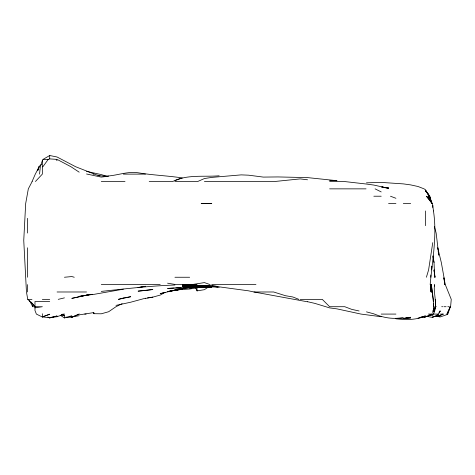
<?xml version="1.0" encoding="UTF-8"?>
<svg xmlns="http://www.w3.org/2000/svg" width="475" height="475" viewBox="0 0 475 475"><rect width="100%" height="100%" fill="white"/><g stroke="black" fill="none" stroke-linecap="round" stroke-linejoin="round"><path stroke-width="0.71" d="M431.068 284.614L430.973 291.983L431.021 284.614L431.454 291.983L431.074 286.829M430.801 277.252L430.849 275.037M432.767 242.642L428.604 269.883L426.396 277.252M430.166 284.614C432.351 260.122 437.249 235.576 433.461 210.953M434.364 286.087L434.512 284.614C433.176 294.488 438.188 304.665 433.473 314.082M39.556 174.117L40.322 166.755L42.34 160.615L43.047 159.386L49.709 155.509L57.071 157.005L75.709 166.755L93.907 173.892C108.472 180.357 123.274 170.442 138.106 172.781C152.784 175.227 167.61 175.691 182.305 177.941L172.556 181.486L149.209 181.486M35.108 306.713L34.978 307.859L42.34 306.713L34.978 306.713M432.767 312.71L434.162 306.713L432.939 311.238M37.644 170.768L38.802 166.755L41.331 164.392M38.042 170.103L39.182 166.755L35.304 174.117L32.098 181.486M433.823 311.321L435.682 306.713L435.26 299.351M426.069 316.207L432.767 317.472L438.591 314.082L440.129 310.899L439.043 312.491M32.175 181.486L28.322 188.854L25.674 203.585L23.75 240.415L26.452 291.983L27.764 299.351L34.978 306.506L31.178 302.1M79.177 172.176L70.995 166.755L57.071 159.386L49.709 158.899L48.236 159.386L42.875 166.755L42.34 166.755M439.256 312.312L440.129 311.131L439.197 312.117M35.447 181.486L42.34 174.117L42.34 160.615M208.703 286.817L204.404 289.685L197.036 290.884L195.605 287.749M165.098 292.327L160.206 295.094L152.837 297.124L145.475 298.431M443.472 314.082L440.129 315.614L433.432 316.73M122.146 303.668L115.989 306.713L108.638 311.737L101.276 313.797L93.907 313.696L93.242 312.425M71.808 317.27L79.177 314.082L71.808 317.27L65.912 317.146M432.042 314.082L425.398 316.938L423.926 316.997M55.599 316.534L57.071 316.7L64.44 314.082L62.231 314.266M79.871 314.759L93.907 312.574L93.907 313.696M49.709 301.643L34.978 301.524L34.978 310.466L36.385 314.082L42.34 317.009L49.709 314.201L42.34 316.92L49.709 317.704M440.699 314.931L442.961 314.082M174.937 180.447C188.854 174.515 204.416 177.015 219.135 175.792M164.332 292.416L160.206 293.71L174.937 290.094L167.574 291.715L182.305 289.002L167.574 291.525L182.305 289.257L177.145 289.845L189.667 289.014L197.036 287.868L197.036 290.884M429.418 315.24L432.767 314.593L425.398 316.872L418.03 318.084M419.372 317.686L425.398 315.881C416.177 320.203 405.81 319.901 395.93 318.796M93.094 174.117L93.907 174.117M49.709 317.983L57.071 315.988L49.709 317.674L49.709 317.983L47.868 317.009M60.343 315.246L64.44 317.959L71.808 315.982L69.13 316.397M88.546 294.702L71.808 298.371L86.539 295.212L79.177 296.37L92.566 294.31L90.559 294.577M145.475 298.199L130.738 302.207L116.007 305.389M58.253 299.351L64.44 297.867M429.418 315.258L432.767 314.622M71.808 316.985L79.177 315.703M123.369 289.18L93.907 294.369L86.539 295.171L89.217 294.773M49.709 317.674L57.071 316.7M403.97 318.398L410.667 317.27L403.299 318.63L395.93 318.553M147.482 297.908L152.837 297.124M196.365 287.102L189.667 288.058L197.036 287.12L189.667 287.713L200.723 287.149L189.667 287.589L174.937 289.613C187.102 287.048 199.488 287.803 211.773 286.74L189.667 287.126L217.663 286.924M108.638 176.154L101.276 177.116L86.539 173.987M403.299 317.395C393.336 319.669 383.135 317.674 373.831 313.844L366.468 311.867M146.211 290.35L152.837 289.524L138.106 291.151L145.475 290.439M64.44 277.252L71.808 276.557L74.248 277.252M101.276 291.401C125.81 288.77 150.254 285.849 174.937 285.018M404.035 318.452L410.667 317.918L404.035 318.256M175.673 287.975L180.833 287.63M183.777 287.434L189.667 287.066L167.574 288.432L174.2 288.07M423.926 316.902L425.398 316.819L424.056 316.706M366.468 182.816L381.199 182.406L403.299 183.884L410.667 184.894L418.03 186.503L424.092 188.854L425.398 189.751L429.566 196.217M420.975 317.122L422.447 317.057M192.618 285.701L182.305 286.146L189.667 285.92L182.305 285.926L214.718 286.508L204.404 285.683L214.718 286.508L204.404 285.398L210.3 286.009M182.305 285.327L204.404 285.897L182.305 285.03M189.667 284.614L197.036 284.584L189.667 284.561M182.305 285.344L197.036 285.582L182.305 285.083L189.667 284.757L174.937 284.412L167.574 283.183M43.047 159.386L48.236 159.386M123.369 174.117L145.475 174.117M101.276 181.486L125.014 181.486M174.937 181.486L197.748 181.486L204.404 178.553L211.773 177.401L241.235 174.877L248.603 175.186L263.334 177.092L278.071 176.938L307.533 177.608L337.001 180.696L329.632 180.506M204.404 181.486L274.894 181.486L300.17 178.897L307.533 179.793M329.632 181.486L344.013 181.486L366.468 184.045L373.831 185.066L388.562 188.343L381.864 187.061L388.562 187.904L381.864 187.073M329.632 188.854L366.047 188.854M373.831 196.217L381.199 196.217M388.562 203.585L395.93 203.585M403.299 203.585L410.667 203.585M174.937 277.252L189.667 277.252M101.276 284.614L160.206 284.614M211.773 284.614L255.966 284.614M57.071 291.983L86.539 291.983M211.773 285.267L219.135 286.841L248.603 290.837L253.971 291.983L273.647 291.983L285.433 295.711L292.802 296.97L298.864 299.351M27.764 299.351L31.968 299.351M42.34 299.351L49.709 299.351M300.17 299.351L322.264 299.351L329.632 306.713L344.779 306.713L351.732 309.373L359.1 310.977M29.468 300.574L32.751 306.713L33.689 306.713M436.258 306.713L435.682 306.713L433.823 311.404L435.7 306.713L435.314 304.036M441.702 306.713L442.694 306.713M443.911 306.713L446.114 306.713M447.771 306.713L449.237 306.713M84.752 314.082L86.147 314.082M381.199 314.082L395.93 314.082M428.373 314.082L438.591 314.082M440.462 314.082L442.86 314.082M436.448 315.958L440.129 315.994L437.451 315.602M55.599 316.326L57.071 316.439M214.718 286.573L211.773 286.33L219.135 287.351M216.19 286.686L217.663 286.805L216.19 286.651M211.773 286.164L214.718 286.431M180.096 289.067L182.305 289.269M381.199 316.736L361.042 314.082L337.001 308.881L329.632 307.889L314.901 303.394L307.533 301.702M188.45 284.614L191.692 284.614L204.404 282.595L210.098 284.614M307.533 301.803L253.971 291.983M436.109 316.148L440.129 316.979L447.497 314.408L447.497 313.168L450.235 306.713L447.86 314.082L446.767 314.082L450.597 306.713L451.25 299.351L445.289 284.614L443.941 277.917M86.539 171.362L101.276 174.592L107.302 176.433M97.927 175.412L99.934 175.916M61.293 314.664L64.44 315.632L64.44 317.959M61.916 314.747L64.44 315.632M390.474 196.217L395.93 198.289M375.084 188.854L381.199 191.924M427.025 192.874L425.398 190.647L429.893 196.217L431.704 203.585L429.412 196.217L425.398 190.172L429.471 196.217M427.838 193.99L429.062 195.664M56.181 159.386L57.071 160.698M429.412 196.217L432.108 203.585L427.975 196.217L432.202 203.585L426.449 196.217L432.404 203.585L433.509 210.953M434.376 226.355L436.145 233.053L438.769 255.152L438.199 251.132M434.316 273.903L435.088 277.252L434.013 269.883L434.221 272.092M32.46 305.378L32.739 306.713M432.992 256.488L434.025 262.515L434.714 277.252L434.364 273.564M432.957 255.817L434.025 262.515M437.914 249.126L437.724 247.784L441.305 262.515L443.977 277.252L444.796 284.614L443.893 277.917M433.319 301.56L431.33 284.614L433.343 299.351L433.622 306.713L433.449 303.768M432.79 207.444L432.767 205.337L432.767 206.126M432.767 314.207L432.767 317.472M425.398 210.953L425.398 225.684M49.709 155.509L49.709 158.899M42.34 313.761L42.34 317.009M27.609 218.316L27.609 233.053M27.609 247.784L27.609 277.252M27.609 284.614L27.609 291.983M431.799 266.202L431.644 269.883L431.805 266.202M123.369 298.027L118.388 299.351L130.738 296.715L123.369 298.027M145.475 286.277L138.106 287.541L145.475 286.277M204.404 203.478L201.18 203.585L211.773 203.585L204.404 203.478M211.773 286.912L204.404 287.031L211.773 286.912M431.306 291.983L431.009 284.614L431.306 291.983"/></g></svg>
